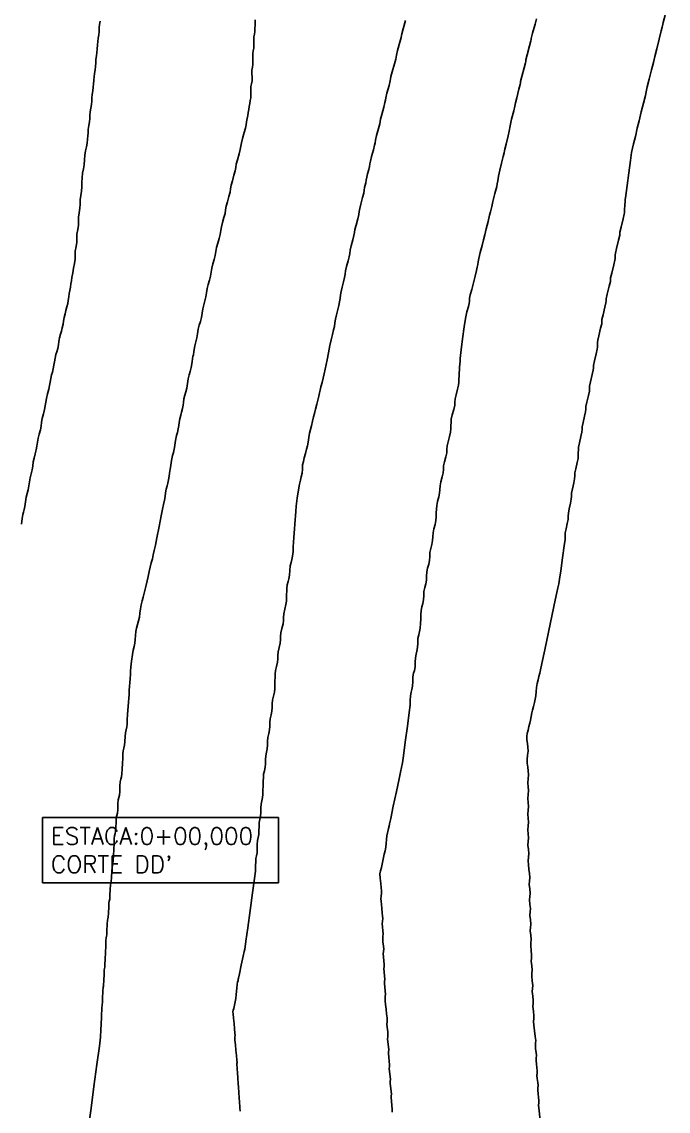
# Model space of a CAD drawing. Header units: millimetres. Extents: x 340454 to 342791, y 6993867 to 6995092.
# Drawn here: x 340855.56 to 340884.13, y 6994562.27 to 6994610.44 of the extents above; entities that cross this region are included whole.
import ezdxf

# ---------------------------------------------------------------- set-up
doc = ezdxf.new("R2010")
doc.units = ezdxf.units.MM
doc.header["$LTSCALE"] = 10
for name, color, linetype in [('_1 TXT_Elementos', 2, 'Continuous'), ('T-HM-CURVA_INTERMEDIARIA', 45, 'Continuous'), ('T-HM-CURVA_MESTRA', 20, 'Continuous'), ('URB-Calçadas', 2, 'Continuous'), ('URB-Quadras', 3, 'Continuous')]:
    doc.layers.add(name, color=color, linetype=linetype)
doc.styles.add('Padrao', font='romans.shx', dxfattribs={"height": 1.5})

msp = doc.modelspace()

# ---------------------------------------------------------------- linework, layer by layer
at = {"layer": 'T-HM-CURVA_INTERMEDIARIA', "color": 45, "linetype": 'Continuous', "lineweight": -3, "flags": 128}
for points, elevation in [([(340859.017, 6994610.469), (340858.996, 6994610.325), (340858.984, 6994610.182), (340858.974, 6994610.011), (340858.962, 6994609.864), (340858.939, 6994609.716), (340858.917, 6994609.568), (340858.905, 6994609.417), (340858.894, 6994609.237), (340858.881, 6994609.082), (340858.858, 6994608.93), (340858.835, 6994608.778), (340858.823, 6994608.632), (340858.813, 6994608.466), (340858.8, 6994608.316), (340858.776, 6994608.16), (340858.753, 6994608.004), (340858.741, 6994607.859), (340858.731, 6994607.7), (340858.718, 6994607.55), (340858.694, 6994607.39), (340858.669, 6994607.23), (340858.657, 6994607.085), (340858.648, 6994606.933), (340858.635, 6994606.783), (340858.61, 6994606.619), (340858.584, 6994606.455), (340858.572, 6994606.31), (340858.563, 6994606.164), (340858.551, 6994606.016), (340858.525, 6994605.848), (340858.498, 6994605.68), (340858.486, 6994605.536), (340858.478, 6994605.396), (340858.465, 6994605.249), (340858.441, 6994605.076), (340858.411, 6994604.905), (340858.377, 6994604.728), (340858.347, 6994604.544), (340858.331, 6994604.334), (340858.314, 6994604.12), (340858.281, 6994603.936), (340858.248, 6994603.752), (340858.227, 6994603.546), (340858.215, 6994603.336), (340858.212, 6994603.14), (340858.203, 6994602.947), (340858.168, 6994602.757), (340858.135, 6994602.57), (340858.133, 6994602.382), (340858.13, 6994602.195), (340858.094, 6994601.999), (340858.06, 6994601.809), (340858.062, 6994601.629), (340858.063, 6994601.449), (340858.027, 6994601.25), (340857.991, 6994601.054), (340857.993, 6994600.879), (340857.996, 6994600.703), (340857.961, 6994600.504), (340857.923, 6994600.302), (340857.918, 6994600.124), (340857.914, 6994599.945), (340857.885, 6994599.751), (340857.845, 6994599.541), (340857.811, 6994599.337), (340857.775, 6994599.129), (340857.75, 6994598.98), (340857.729, 6994598.859), (340857.703, 6994598.707), (340857.677, 6994598.554), (340857.656, 6994598.43), (340857.63, 6994598.274), (340857.605, 6994598.117), (340857.586, 6994597.99), (340857.554, 6994597.831), (340857.511, 6994597.669), (340857.469, 6994597.533), (340857.425, 6994597.367), (340857.396, 6994597.206), (340857.379, 6994597.076), (340857.349, 6994596.914), (340857.307, 6994596.754), (340857.267, 6994596.627), (340857.225, 6994596.465), (340857.194, 6994596.299), (340857.177, 6994596.164), (340857.147, 6994596.002), (340857.107, 6994595.846), (340857.068, 6994595.724), (340857.028, 6994595.568), (340856.998, 6994595.401), (340856.978, 6994595.258), (340856.949, 6994595.095), (340856.91, 6994594.944), (340856.873, 6994594.826), (340856.834, 6994594.675), (340856.804, 6994594.507), (340856.784, 6994594.356), (340856.755, 6994594.192), (340856.7, 6994593.99), (340856.645, 6994593.787), (340856.615, 6994593.618), (340856.593, 6994593.46), (340856.564, 6994593.294), (340856.511, 6994593.099), (340856.458, 6994592.904), (340856.429, 6994592.733), (340856.406, 6994592.567), (340856.377, 6994592.401), (340856.327, 6994592.213), (340856.276, 6994592.025), (340856.246, 6994591.853), (340856.223, 6994591.68), (340856.194, 6994591.512), (340856.145, 6994591.331), (340856.097, 6994591.15), (340856.067, 6994590.977), (340856.042, 6994590.797), (340856.014, 6994590.628), (340855.967, 6994590.454), (340855.921, 6994590.28), (340855.891, 6994590.106), (340855.866, 6994589.918), (340855.837, 6994589.748), (340855.793, 6994589.581), (340855.748, 6994589.414), (340855.716, 6994589.222), (340855.686, 6994589.011), (340855.664, 6994588.873), (340855.635, 6994588.762), (340855.606, 6994588.651), (340855.578, 6994588.481), (340855.541, 6994588.234)], 722), ([(340871.926, 6994562.223), (340871.932, 6994562.296), (340871.937, 6994562.37), (340871.923, 6994562.504), (340871.897, 6994562.73), (340871.883, 6994562.867), (340871.889, 6994562.943), (340871.895, 6994563.02), (340871.881, 6994563.154), (340871.856, 6994563.377), (340871.842, 6994563.513), (340871.848, 6994563.593), (340871.854, 6994563.672), (340871.841, 6994563.806), (340871.816, 6994564.026), (340871.803, 6994564.162), (340871.809, 6994564.245), (340871.816, 6994564.328), (340871.803, 6994564.461), (340871.778, 6994564.677), (340871.765, 6994564.813), (340871.772, 6994564.899), (340871.779, 6994564.985), (340871.766, 6994565.118), (340871.742, 6994565.331), (340871.729, 6994565.466), (340871.737, 6994565.556), (340871.744, 6994565.646), (340871.732, 6994565.778), (340871.708, 6994565.988), (340871.696, 6994566.123), (340871.704, 6994566.216), (340871.711, 6994566.309), (340871.704, 6994566.406), (340871.685, 6994566.577), (340871.664, 6994566.781), (340871.643, 6994566.982), (340871.625, 6994567.149), (340871.617, 6994567.247), (340871.626, 6994567.345), (340871.634, 6994567.443), (340871.622, 6994567.573), (340871.6, 6994567.771), (340871.588, 6994567.904), (340871.597, 6994568.005), (340871.606, 6994568.107), (340871.595, 6994568.236), (340871.573, 6994568.431), (340871.562, 6994568.563), (340871.571, 6994568.668), (340871.58, 6994568.773), (340871.569, 6994568.903), (340871.548, 6994569.093), (340871.537, 6994569.226), (340871.547, 6994569.334), (340871.556, 6994569.442), (340871.545, 6994569.571), (340871.525, 6994569.758), (340871.514, 6994569.89), (340871.524, 6994570.002), (340871.534, 6994570.114), (340871.524, 6994570.243), (340871.504, 6994570.426), (340871.493, 6994570.558), (340871.504, 6994570.673), (340871.515, 6994570.789), (340871.509, 6994570.892), (340871.493, 6994571.045), (340871.475, 6994571.228), (340871.456, 6994571.408), (340871.441, 6994571.555), (340871.435, 6994571.661), (340871.45, 6994571.785), (340871.466, 6994571.908), (340871.46, 6994572.015), (340871.445, 6994572.161), (340871.427, 6994572.337), (340871.399, 6994572.576), (340871.389, 6994572.759), (340871.414, 6994572.902), (340871.452, 6994573.045), (340871.484, 6994573.189), (340871.516, 6994573.338), (340871.549, 6994573.486), (340871.583, 6994573.639), (340871.619, 6994573.79), (340871.651, 6994573.947), (340871.667, 6994574.105), (340871.68, 6994574.286), (340871.697, 6994574.45), (340871.736, 6994574.642), (340871.768, 6994574.77), (340871.791, 6994574.872), (340871.813, 6994574.974), (340871.865, 6994575.217), (340871.98, 6994575.755), (340872.117, 6994576.4), (340872.238, 6994576.967), (340872.302, 6994577.268), (340872.345, 6994577.467), (340872.384, 6994577.667), (340872.429, 6994577.983), (340872.513, 6994578.589), (340872.608, 6994579.292), (340872.688, 6994579.901), (340872.727, 6994580.22), (340872.732, 6994580.431), (340872.742, 6994580.641), (340872.771, 6994580.793), (340872.804, 6994580.916), (340872.832, 6994581.065), (340872.84, 6994581.271), (340872.848, 6994581.478), (340872.878, 6994581.632), (340872.913, 6994581.763), (340872.942, 6994581.916), (340872.95, 6994582.118), (340872.959, 6994582.32), (340872.989, 6994582.478), (340873.026, 6994582.617), (340873.056, 6994582.772), (340873.065, 6994582.97), (340873.073, 6994583.168), (340873.105, 6994583.329), (340873.144, 6994583.476), (340873.175, 6994583.634), (340873.19, 6994583.829), (340873.193, 6994584.023), (340873.196, 6994584.214), (340873.21, 6994584.403), (340873.243, 6994584.565), (340873.284, 6994584.723), (340873.317, 6994584.883), (340873.326, 6994585.069), (340873.335, 6994585.255), (340873.368, 6994585.42), (340873.412, 6994585.586), (340873.446, 6994585.749), (340873.455, 6994585.931), (340873.464, 6994586.113), (340873.499, 6994586.281), (340873.545, 6994586.455), (340873.58, 6994586.621), (340873.589, 6994586.798), (340873.598, 6994586.976), (340873.634, 6994587.147), (340873.682, 6994587.33), (340873.718, 6994587.499), (340873.727, 6994587.672), (340873.737, 6994587.846), (340873.774, 6994588.02), (340873.825, 6994588.212), (340873.862, 6994588.383), (340873.876, 6994588.553), (340873.881, 6994588.722), (340873.885, 6994588.888), (340873.899, 6994589.053), (340873.938, 6994589.23), (340873.991, 6994589.432), (340874.029, 6994589.604), (340874.039, 6994589.765), (340874.048, 6994589.927), (340874.088, 6994590.105), (340874.144, 6994590.318), (340874.183, 6994590.492), (340874.193, 6994590.649), (340874.202, 6994590.806), (340874.243, 6994590.987), (340874.302, 6994591.211), (340874.343, 6994591.387), (340874.352, 6994591.539), (340874.362, 6994591.692), (340874.404, 6994591.875), (340874.466, 6994592.11), (340874.507, 6994592.288), (340874.52, 6994592.437), (340874.526, 6994592.584), (340874.532, 6994592.729), (340874.545, 6994592.874), (340874.588, 6994593.058), (340874.653, 6994593.303), (340874.696, 6994593.483), (340874.706, 6994593.623), (340874.715, 6994593.763), (340874.756, 6994593.947), (340874.819, 6994594.197), (340874.859, 6994594.375), (340874.872, 6994594.512), (340874.878, 6994594.647), (340874.888, 6994594.781), (340874.897, 6994594.913), (340874.906, 6994595.045), (340874.915, 6994595.174), (340874.924, 6994595.303), (340874.932, 6994595.429), (340874.94, 6994595.554), (340874.949, 6994595.68), (340874.98, 6994595.931), (340875.044, 6994596.424), (340875.116, 6994596.957), (340875.174, 6994597.328), (340875.238, 6994597.615), (340875.301, 6994597.852), (340875.336, 6994597.989), (340875.345, 6994598.106), (340875.353, 6994598.222), (340875.385, 6994598.363), (340875.447, 6994598.606), (340875.521, 6994598.899), (340875.595, 6994599.197), (340875.658, 6994599.449), (340875.693, 6994599.597), (340875.711, 6994599.715), (340875.728, 6994599.833), (340875.763, 6994599.981), (340875.828, 6994600.238), (340875.906, 6994600.547), (340875.97, 6994600.806), (340876.023, 6994601.018), (340876.089, 6994601.283), (340876.17, 6994601.608), (340876.239, 6994601.885), (340876.278, 6994602.043), (340876.305, 6994602.161), (340876.332, 6994602.279), (340876.386, 6994602.499), (340876.472, 6994602.841), (340876.525, 6994603.055), (340876.551, 6994603.165), (340876.576, 6994603.276), (340876.599, 6994603.403), (340876.638, 6994603.617), (340876.691, 6994603.875), (340876.766, 6994604.183), (340876.845, 6994604.487), (340876.885, 6994604.645), (340876.898, 6994604.731), (340876.91, 6994604.816), (340876.964, 6994605.03), (340877.057, 6994605.393), (340877.11, 6994605.603), (340877.122, 6994605.683), (340877.133, 6994605.763), (340877.144, 6994605.841), (340877.156, 6994605.919), (340877.21, 6994606.133), (340877.306, 6994606.502), (340877.36, 6994606.714), (340877.37, 6994606.786), (340877.381, 6994606.858), (340877.437, 6994607.076), (340877.535, 6994607.455), (340877.59, 6994607.67), (340877.6, 6994607.736), (340877.61, 6994607.803), (340877.667, 6994608.024), (340877.768, 6994608.412), (340877.825, 6994608.631), (340877.834, 6994608.691), (340877.843, 6994608.752), (340877.901, 6994608.976), (340878.005, 6994609.375), (340878.063, 6994609.596), (340878.071, 6994609.651), (340878.08, 6994609.706), (340878.139, 6994609.934), (340878.247, 6994610.342), (340878.305, 6994610.567)], 719), ([(340878.473, 6994561.865), (340878.43, 6994562.281), (340878.407, 6994562.534), (340878.414, 6994562.64), (340878.421, 6994562.746), (340878.407, 6994562.873), (340878.382, 6994563.058), (340878.368, 6994563.187), (340878.375, 6994563.297), (340878.382, 6994563.406), (340878.368, 6994563.533), (340878.344, 6994563.714), (340878.33, 6994563.843), (340878.338, 6994563.956), (340878.345, 6994564.069), (340878.332, 6994564.195), (340878.308, 6994564.372), (340878.294, 6994564.501), (340878.302, 6994564.618), (340878.31, 6994564.734), (340878.297, 6994564.86), (340878.274, 6994565.033), (340878.261, 6994565.162), (340878.269, 6994565.282), (340878.277, 6994565.402), (340878.26, 6994565.573), (340878.229, 6994565.826), (340878.197, 6994566.073), (340878.181, 6994566.243), (340878.19, 6994566.367), (340878.199, 6994566.492), (340878.175, 6994566.697), (340878.152, 6994566.905), (340878.161, 6994567.033), (340878.171, 6994567.161), (340878.148, 6994567.363), (340878.125, 6994567.569), (340878.135, 6994567.7), (340878.145, 6994567.832), (340878.122, 6994568.032), (340878.1, 6994568.236), (340878.11, 6994568.371), (340878.12, 6994568.506), (340878.099, 6994568.704), (340878.077, 6994568.906), (340878.087, 6994569.044), (340878.098, 6994569.182), (340878.077, 6994569.378), (340878.056, 6994569.578), (340878.067, 6994569.72), (340878.078, 6994569.862), (340878.057, 6994570.055), (340878.037, 6994570.252), (340878.048, 6994570.398), (340878.06, 6994570.544), (340878.04, 6994570.735), (340878.019, 6994570.93), (340878.032, 6994571.079), (340878.044, 6994571.228), (340878.024, 6994571.417), (340878.004, 6994571.61), (340878.017, 6994571.763), (340878.03, 6994571.915), (340878.01, 6994572.102), (340877.991, 6994572.292), (340878.004, 6994572.449), (340878.017, 6994572.605), (340878.005, 6994572.78), (340877.98, 6994572.978), (340877.956, 6994573.17), (340877.943, 6994573.344), (340877.957, 6994573.505), (340877.971, 6994573.666), (340877.953, 6994573.844), (340877.935, 6994574.028), (340877.95, 6994574.192), (340877.964, 6994574.356), (340877.947, 6994574.533), (340877.929, 6994574.714), (340877.944, 6994574.882), (340877.959, 6994575.05), (340877.942, 6994575.225), (340877.925, 6994575.402), (340877.941, 6994575.574), (340877.956, 6994575.746), (340877.94, 6994575.919), (340877.923, 6994576.094), (340877.939, 6994576.27), (340877.956, 6994576.445), (340877.939, 6994576.616), (340877.924, 6994576.788), (340877.941, 6994576.968), (340877.958, 6994577.147), (340877.948, 6994577.317), (340877.927, 6994577.485), (340877.906, 6994577.652), (340877.896, 6994577.818), (340877.92, 6994578.009), (340877.944, 6994578.196), (340877.934, 6994578.362), (340877.914, 6994578.524), (340877.891, 6994578.686), (340877.885, 6994578.847), (340877.904, 6994578.978), (340877.938, 6994579.112), (340877.98, 6994579.277), (340878.014, 6994579.433), (340878.042, 6994579.559), (340878.077, 6994579.718), (340878.112, 6994579.878), (340878.141, 6994580.008), (340878.177, 6994580.171), (340878.218, 6994580.345), (340878.251, 6994580.487), (340878.28, 6994580.636), (340878.297, 6994580.824), (340878.314, 6994581.011), (340878.347, 6994581.18), (340878.386, 6994581.346), (340878.42, 6994581.488), (340878.454, 6994581.64), (340878.487, 6994581.791), (340878.546, 6994582.069), (340878.675, 6994582.673), (340878.84, 6994583.447), (340879.007, 6994584.231), (340879.143, 6994584.87), (340879.214, 6994585.206), (340879.26, 6994585.418), (340879.297, 6994585.587), (340879.336, 6994585.8), (340879.391, 6994586.17), (340879.467, 6994586.735), (340879.538, 6994587.271), (340879.572, 6994587.555), (340879.576, 6994587.7), (340879.583, 6994587.844), (340879.619, 6994588.024), (340879.674, 6994588.264), (340879.709, 6994588.44), (340879.715, 6994588.58), (340879.72, 6994588.72), (340879.757, 6994588.903), (340879.815, 6994589.153), (340879.851, 6994589.332), (340879.857, 6994589.468), (340879.862, 6994589.603), (340879.9, 6994589.789), (340879.96, 6994590.049), (340879.998, 6994590.23), (340880.004, 6994590.361), (340880.009, 6994590.492), (340880.049, 6994590.68), (340880.111, 6994590.951), (340880.15, 6994591.134), (340880.158, 6994591.262), (340880.161, 6994591.387), (340880.164, 6994591.511), (340880.172, 6994591.635), (340880.213, 6994591.824), (340880.279, 6994592.104), (340880.318, 6994592.289), (340880.324, 6994592.408), (340880.33, 6994592.527), (340880.371, 6994592.719), (340880.44, 6994593.009), (340880.481, 6994593.197), (340880.486, 6994593.311), (340880.492, 6994593.426), (340880.535, 6994593.62), (340880.606, 6994593.921), (340880.648, 6994594.111), (340880.654, 6994594.221), (340880.659, 6994594.331), (340880.703, 6994594.528), (340880.777, 6994594.839), (340880.821, 6994595.032), (340880.827, 6994595.137), (340880.832, 6994595.242), (340880.877, 6994595.443), (340880.954, 6994595.764), (340880.999, 6994595.96), (340881.006, 6994596.061), (340881.01, 6994596.16), (340881.014, 6994596.259), (340881.021, 6994596.356), (340881.068, 6994596.558), (340881.148, 6994596.887), (340881.194, 6994597.085), (340881.199, 6994597.178), (340881.205, 6994597.271), (340881.252, 6994597.476), (340881.335, 6994597.816), (340881.383, 6994598.017), (340881.388, 6994598.105), (340881.393, 6994598.193), (340881.443, 6994598.401), (340881.529, 6994598.751), (340881.577, 6994598.956), (340881.583, 6994599.039), (340881.588, 6994599.122), (340881.638, 6994599.333), (340881.728, 6994599.693), (340881.778, 6994599.901), (340881.784, 6994599.98), (340881.788, 6994600.057), (340881.792, 6994600.133), (340881.798, 6994600.21), (340881.85, 6994600.422), (340881.942, 6994600.79), (340881.994, 6994600.999), (340881.998, 6994601.07), (340882.003, 6994601.142), (340882.053, 6994601.354), (340882.141, 6994601.723), (340882.19, 6994601.933), (340882.195, 6994601.999), (340882.199, 6994602.065), (340882.204, 6994602.13), (340882.208, 6994602.194), (340882.212, 6994602.258), (340882.217, 6994602.321), (340882.221, 6994602.384), (340882.225, 6994602.446), (340882.229, 6994602.507), (340882.234, 6994602.567), (340882.257, 6994602.757), (340882.314, 6994603.205), (340882.388, 6994603.767), (340882.462, 6994604.301), (340882.519, 6994604.661), (340882.604, 6994605.044), (340882.687, 6994605.362), (340882.725, 6994605.502), (340882.732, 6994605.596), (340882.767, 6994605.739), (340882.847, 6994606.064), (340882.944, 6994606.453), (340883.042, 6994606.849), (340883.126, 6994607.188), (340883.163, 6994607.337), (340883.174, 6994607.418), (340883.211, 6994607.566), (340883.297, 6994607.909), (340883.399, 6994608.318), (340883.48, 6994608.645), (340883.546, 6994608.912), (340883.63, 6994609.247), (340883.737, 6994609.678), (340883.829, 6994610.047), (340883.868, 6994610.205), (340883.88, 6994610.256), (340883.918, 6994610.407), (340884, 6994610.736)], 718)]:
    msp.add_lwpolyline(points, dxfattribs=dict(at, elevation=elevation))
at = {"layer": 'URB-Calçadas', "lineweight": 0}
for points in [[(340921.742, 6994700.481, 0.094654), (340991.015, 6994625.824, -0.393922), (340992.278, 6994619.122), (340962.536, 6994572.131, -0.431332), (340955.397, 6994570.742, -0.094281), (340868.599, 6994661.986, -0.395176), (340869.824, 6994668.711), (340914.527, 6994701.845, -0.437425)], [(340947.007, 6994560.764, -0.090606), (340859.912, 6994651.512, 0.43018), (340849.186, 6994653.399), (340808.98, 6994623.567, 0.451105), (340807.636, 6994613.645, 0.090816), (340911.779, 6994506.658, 0.478228), (340922.171, 6994508.353), (340948.954, 6994550.671, 0.396473)]]:
    msp.add_lwpolyline(points, format="xyb", close=True, dxfattribs=at)
msp.add_lwpolyline([(340906.482, 6994496.93, -0.090947), (340799.111, 6994606.609, 0.475649), (340788.845, 6994608.722), (340739.93, 6994572.502, 0.267986), (340737.938, 6994567.915, -0.173456), (340714.47, 6994467.492, 0.151029)], format="xyb", dxfattribs=at)
at = {"layer": 'URB-Quadras', "color": 252, "lineweight": 0}
for points in [[(340916.015, 6994699.837, -0.34802), (340919.199, 6994698.89, 0.094654), (340989.238, 6994623.407, -0.296347), (340990.165, 6994620.459), (340960.424, 6994573.468, -0.431332), (340956.854, 6994572.773, -0.094281), (340870.7, 6994663.34, -0.395176), (340871.313, 6994666.703)], [(340912.937, 6994508.288, -0.090816), (340809.297, 6994614.759, -0.400356), (340810.47, 6994621.559), (340850.676, 6994651.391, -0.43018), (340857.826, 6994650.133, 0.090606), (340945.543, 6994558.736, -0.396473), (340946.842, 6994552.008), (340920.058, 6994509.69, -0.42996)]]:
    msp.add_lwpolyline(points, format="xyb", close=True, dxfattribs=at)
msp.add_lwpolyline([(340815.241, 6994491.926, 0.038213), (340872.813, 6994444.815, 0.427498), (340879.9, 6994446.24), (340906.67, 6994488.537, 0.399537), (340905.329, 6994495.296, -0.090947), (340797.453, 6994605.491, 0.427165), (340790.332, 6994606.713), (340742.106, 6994571.002, 0.26508), (340740.108, 6994566.469, -0.172307), (340715.611, 6994465.576, -0.089172), (340715.611, 6994465.576, -2.016247), (340701.917, 6994473.704, 0.157194), (340704.27, 6994475.674, 0.197995), (340722.466, 6994581.029, 0.104869), (340721.604, 6994582.915), (340685.606, 6994631.482, 0.2535), (340684.742, 6994631.884, -0.18056), (340678.012, 6994633.945)], format="xyb", dxfattribs=at)

# ---------------------------------------------------------------- next in the draw order: texts
at = {"layer": '_1 TXT_Elementos', "color": 1, "linetype": 'Continuous', "lineweight": -3, "insert": (340856.846, 6994573.811), "char_height": 0.75, "width": 9.77536, "attachment_point": 4, "style": 'Padrao', "bg_fill": 3, "box_fill_scale": 1.5, "bg_fill_color": 256, "bg_fill_true_color": 13158600, "bg_fill_transparency": 0}
msp.add_mtext("{\\C1;ESTACA:0+00,000\\PCORTE DD'}", dxfattribs=at)

# ---------------------------------------------------------------- next in the draw order: linework, layer by layer
at = {"layer": '_1 TXT_Elementos', "color": 1, "linetype": 'Continuous', "lineweight": -3}
for p, q in [((340856.471, 6994575.258), (340856.471, 6994572.365)), ((340866.9, 6994575.258), (340856.471, 6994575.258)), ((340866.9, 6994572.365), (340866.9, 6994575.258)), ((340856.471, 6994572.365), (340866.9, 6994572.365))]:
    msp.add_line(p, q, dxfattribs=at)
at = {"layer": 'T-HM-CURVA_INTERMEDIARIA', "color": 45, "linetype": 'Continuous', "lineweight": -3, "elevation": 721, "flags": 128}
msp.add_lwpolyline([(340858.517, 6994561.68), (340858.617, 6994562.405), (340858.748, 6994563.36), (340858.881, 6994564.34), (340858.987, 6994565.139), (340859.037, 6994565.551), (340859.055, 6994565.861), (340859.061, 6994566.121), (340859.062, 6994566.235), (340859.079, 6994566.315), (340859.086, 6994566.492), (340859.098, 6994566.813), (340859.105, 6994566.992), (340859.124, 6994567.083), (340859.131, 6994567.259), (340859.144, 6994567.576), (340859.151, 6994567.754), (340859.162, 6994567.805), (340859.173, 6994567.855), (340859.181, 6994568.031), (340859.194, 6994568.344), (340859.202, 6994568.521), (340859.214, 6994568.577), (340859.226, 6994568.633), (340859.232, 6994568.748), (340859.243, 6994568.998), (340859.256, 6994569.293), (340859.269, 6994569.583), (340859.279, 6994569.825), (340859.285, 6994569.94), (340859.3, 6994570.005), (340859.314, 6994570.07), (340859.323, 6994570.241), (340859.336, 6994570.537), (340859.344, 6994570.711), (340859.36, 6994570.781), (340859.376, 6994570.852), (340859.385, 6994571.022), (340859.398, 6994571.314), (340859.407, 6994571.486), (340859.425, 6994571.563), (340859.442, 6994571.639), (340859.452, 6994571.808), (340859.465, 6994572.095), (340859.475, 6994572.267), (340859.494, 6994572.349), (340859.512, 6994572.432), (340859.522, 6994572.6), (340859.536, 6994572.881), (340859.546, 6994573.053), (340859.566, 6994573.141), (340859.587, 6994573.229), (340859.595, 6994573.348), (340859.607, 6994573.575), (340859.621, 6994573.844), (340859.635, 6994574.108), (340859.646, 6994574.327), (340859.655, 6994574.447), (340859.678, 6994574.544), (340859.701, 6994574.641), (340859.711, 6994574.805), (340859.724, 6994575.068), (340859.736, 6994575.237), (340859.76, 6994575.34), (340859.785, 6994575.442), (340859.796, 6994575.607), (340859.809, 6994575.863), (340859.82, 6994576.032), (340859.847, 6994576.141), (340859.873, 6994576.249), (340859.884, 6994576.413), (340859.897, 6994576.663), (340859.91, 6994576.832), (340859.937, 6994576.947), (340859.965, 6994577.062), (340859.977, 6994577.188), (340859.989, 6994577.394), (340860.003, 6994577.638), (340860.017, 6994577.877), (340860.028, 6994578.074), (340860.04, 6994578.202), (340860.07, 6994578.326), (340860.101, 6994578.449), (340860.114, 6994578.611), (340860.126, 6994578.841), (340860.138, 6994579.006), (340860.168, 6994579.134), (340860.198, 6994579.261), (340860.211, 6994579.39), (340860.222, 6994579.582), (340860.237, 6994579.811), (340860.25, 6994580.005), (340860.261, 6994580.159), (340860.274, 6994580.35), (340860.287, 6994580.54), (340860.297, 6994580.691), (340860.31, 6994580.878), (340860.323, 6994581.065), (340860.333, 6994581.213), (340860.346, 6994581.396), (340860.357, 6994581.578), (340860.365, 6994581.722), (340860.381, 6994581.904), (340860.412, 6994582.171), (340860.451, 6994582.457), (340860.484, 6994582.661), (340860.523, 6994582.812), (340860.558, 6994582.964), (340860.572, 6994583.123), (340860.581, 6994583.309), (340860.596, 6994583.475), (340860.63, 6994583.633), (340860.674, 6994583.791), (340860.716, 6994583.95), (340860.755, 6994584.117), (340860.781, 6994584.29), (340860.807, 6994584.488), (340860.835, 6994584.665), (340860.874, 6994584.836), (340860.919, 6994585.005), (340860.963, 6994585.179), (340861.007, 6994585.356), (340861.052, 6994585.534), (340861.097, 6994585.717), (340861.141, 6994585.908), (340861.189, 6994586.127), (340861.234, 6994586.323), (340861.282, 6994586.512), (340861.329, 6994586.701), (340861.369, 6994586.871), (340861.413, 6994587.06), (340861.463, 6994587.293), (340861.529, 6994587.629), (340861.623, 6994588.124), (340861.715, 6994588.603), (340861.772, 6994588.892), (340861.824, 6994589.093), (340861.873, 6994589.295), (340861.899, 6994589.457), (340861.916, 6994589.606), (340861.943, 6994589.773), (340861.978, 6994589.922), (340862.013, 6994590.04), (340862.048, 6994590.189), (340862.076, 6994590.349), (340862.094, 6994590.487), (340862.117, 6994590.657), (340862.139, 6994590.823), (340862.156, 6994590.955), (340862.184, 6994591.114), (340862.221, 6994591.27), (340862.257, 6994591.391), (340862.294, 6994591.547), (340862.32, 6994591.705), (340862.334, 6994591.834), (340862.36, 6994591.994), (340862.399, 6994592.154), (340862.437, 6994592.283), (340862.476, 6994592.44), (340862.501, 6994592.597), (340862.515, 6994592.722), (340862.541, 6994592.878), (340862.581, 6994593.041), (340862.621, 6994593.178), (340862.66, 6994593.339), (340862.686, 6994593.491), (340862.7, 6994593.614), (340862.725, 6994593.766), (340862.766, 6994593.932), (340862.808, 6994594.078), (340862.849, 6994594.241), (340862.88, 6994594.45), (340862.912, 6994594.659), (340862.954, 6994594.828), (340862.999, 6994594.983), (340863.041, 6994595.149), (340863.083, 6994595.407), (340863.103, 6994595.557), (340863.124, 6994595.634), (340863.144, 6994595.712), (340863.165, 6994595.865), (340863.206, 6994596.11), (340863.252, 6994596.285), (340863.298, 6994596.459), (340863.327, 6994596.648), (340863.358, 6994596.847), (340863.402, 6994597.02), (340863.453, 6994597.195), (340863.496, 6994597.365), (340863.526, 6994597.554), (340863.556, 6994597.743), (340863.6, 6994597.92), (340863.654, 6994598.103), (340863.698, 6994598.276), (340863.727, 6994598.46), (340863.756, 6994598.644), (340863.802, 6994598.823), (340863.858, 6994599.016), (340863.904, 6994599.192), (340863.932, 6994599.371), (340863.961, 6994599.55), (340864.008, 6994599.732), (340864.066, 6994599.934), (340864.113, 6994600.113), (340864.141, 6994600.286), (340864.169, 6994600.46), (340864.217, 6994600.645), (340864.278, 6994600.857), (340864.326, 6994601.038), (340864.353, 6994601.207), (340864.38, 6994601.375), (340864.43, 6994601.563), (340864.494, 6994601.784), (340864.542, 6994601.969), (340864.569, 6994602.132), (340864.596, 6994602.295), (340864.647, 6994602.486), (340864.714, 6994602.718), (340864.763, 6994602.904), (340864.789, 6994603.061), (340864.815, 6994603.219), (340864.867, 6994603.413), (340864.937, 6994603.657), (340864.987, 6994603.844), (340865.013, 6994603.996), (340865.038, 6994604.148), (340865.091, 6994604.344), (340865.164, 6994604.6), (340865.215, 6994604.79), (340865.24, 6994604.936), (340865.265, 6994605.083), (340865.318, 6994605.281), (340865.395, 6994605.548), (340865.448, 6994605.74), (340865.474, 6994605.883), (340865.496, 6994606.022), (340865.519, 6994606.161), (340865.543, 6994606.297), (340865.566, 6994606.433), (340865.588, 6994606.566), (340865.611, 6994606.699), (340865.633, 6994606.828), (340865.657, 6994606.957), (340865.677, 6994607.085), (340865.682, 6994607.232), (340865.684, 6994607.429), (340865.689, 6994607.575), (340865.713, 6994607.701), (340865.735, 6994607.827), (340865.735, 6994607.972), (340865.728, 6994608.164), (340865.728, 6994608.306), (340865.751, 6994608.429), (340865.774, 6994608.552), (340865.774, 6994608.698), (340865.769, 6994608.896), (340865.769, 6994609.039), (340865.79, 6994609.158), (340865.812, 6994609.278), (340865.816, 6994609.427), (340865.816, 6994609.636), (340865.819, 6994609.782), (340865.839, 6994609.897), (340865.86, 6994610.013), (340865.865, 6994610.128), (340865.868, 6994610.311), (340865.876, 6994610.532)], dxfattribs=at)
at = {"layer": 'T-HM-CURVA_MESTRA', "color": 20, "linetype": 'Continuous', "lineweight": -3, "elevation": 720, "flags": 128}
msp.add_lwpolyline([(340865.208, 6994562.267), (340865.194, 6994562.413), (340865.201, 6994562.496), (340865.188, 6994562.641), (340865.162, 6994562.903), (340865.148, 6994563.049), (340865.156, 6994563.138), (340865.143, 6994563.283), (340865.118, 6994563.542), (340865.104, 6994563.687), (340865.113, 6994563.783), (340865.1, 6994563.926), (340865.075, 6994564.183), (340865.062, 6994564.328), (340865.067, 6994564.379), (340865.072, 6994564.43), (340865.064, 6994564.524), (340865.045, 6994564.729), (340865.022, 6994564.971), (340865, 6994565.211), (340864.981, 6994565.41), (340864.973, 6994565.504), (340864.98, 6994565.562), (340864.988, 6994565.62), (340864.98, 6994565.714), (340864.962, 6994565.914), (340864.94, 6994566.15), (340864.918, 6994566.381), (340864.899, 6994566.575), (340864.892, 6994566.671), (340864.906, 6994566.742), (340864.924, 6994566.812), (340864.94, 6994566.884), (340864.956, 6994566.957), (340864.972, 6994567.031), (340864.989, 6994567.106), (340865.006, 6994567.182), (340865.022, 6994567.259), (340865.038, 6994567.428), (340865.064, 6994567.716), (340865.08, 6994567.888), (340865.099, 6994567.979), (340865.117, 6994568.052), (340865.128, 6994568.104), (340865.14, 6994568.156), (340865.178, 6994568.338), (340865.261, 6994568.727), (340865.346, 6994569.124), (340865.389, 6994569.33), (340865.411, 6994569.431), (340865.431, 6994569.533), (340865.467, 6994569.785), (340865.548, 6994570.374), (340865.653, 6994571.14), (340865.758, 6994571.921), (340865.842, 6994572.557), (340865.882, 6994572.886), (340865.894, 6994573.118), (340865.897, 6994573.31), (340865.902, 6994573.438), (340865.929, 6994573.564), (340865.956, 6994573.69), (340865.963, 6994573.849), (340865.968, 6994574.07), (340865.976, 6994574.235), (340866.005, 6994574.367), (340866.033, 6994574.499), (340866.041, 6994574.658), (340866.046, 6994574.872), (340866.055, 6994575.037), (340866.085, 6994575.175), (340866.115, 6994575.314), (340866.123, 6994575.473), (340866.128, 6994575.679), (340866.138, 6994575.845), (340866.169, 6994575.989), (340866.201, 6994576.134), (340866.211, 6994576.27), (340866.217, 6994576.446), (340866.224, 6994576.658), (340866.231, 6994576.864), (340866.236, 6994577.032), (340866.247, 6994577.171), (340866.281, 6994577.324), (340866.316, 6994577.476), (340866.325, 6994577.634), (340866.329, 6994577.818), (340866.339, 6994577.983), (340866.375, 6994578.142), (340866.411, 6994578.3), (340866.421, 6994578.459), (340866.424, 6994578.635), (340866.436, 6994578.8), (340866.473, 6994578.965), (340866.511, 6994579.13), (340866.522, 6994579.289), (340866.525, 6994579.459), (340866.536, 6994579.622), (340866.576, 6994579.793), (340866.615, 6994579.965), (340866.627, 6994580.124), (340866.629, 6994580.287), (340866.641, 6994580.45), (340866.683, 6994580.628), (340866.724, 6994580.806), (340866.739, 6994580.955), (340866.744, 6994581.103), (340866.751, 6994581.283), (340866.758, 6994581.459), (340866.762, 6994581.601), (340866.777, 6994581.75), (340866.821, 6994581.936), (340866.865, 6994582.122), (340866.877, 6994582.277), (340866.879, 6994582.423), (340866.892, 6994582.582), (340866.938, 6994582.774), (340866.984, 6994582.967), (340866.997, 6994583.122), (340866.998, 6994583.261), (340867.011, 6994583.419), (340867.06, 6994583.619), (340867.108, 6994583.818), (340867.121, 6994583.972), (340867.122, 6994584.104), (340867.136, 6994584.262), (340867.186, 6994584.469), (340867.236, 6994584.675), (340867.254, 6994584.829), (340867.258, 6994584.955), (340867.265, 6994585.111), (340867.271, 6994585.264), (340867.275, 6994585.386), (340867.292, 6994585.538), (340867.326, 6994585.691), (340867.365, 6994585.815), (340867.398, 6994585.966), (340867.413, 6994586.175), (340867.427, 6994586.385), (340867.459, 6994586.539), (340867.496, 6994586.667), (340867.529, 6994586.818), (340867.549, 6994587.024), (340867.557, 6994587.229), (340867.571, 6994587.432), (340867.585, 6994587.632), (340867.599, 6994587.83), (340867.612, 6994588.026), (340867.626, 6994588.221), (340867.639, 6994588.413), (340867.65, 6994588.602), (340867.665, 6994588.792), (340867.692, 6994589.02), (340867.738, 6994589.375), (340867.788, 6994589.739), (340867.829, 6994589.994), (340867.872, 6994590.179), (340867.914, 6994590.327), (340867.947, 6994590.477), (340867.961, 6994590.663), (340867.974, 6994590.848), (340868.006, 6994591), (340868.047, 6994591.154), (340868.097, 6994591.345), (340868.147, 6994591.537), (340868.188, 6994591.696), (340868.224, 6994591.857), (340868.253, 6994592.053), (340868.281, 6994592.249), (340868.318, 6994592.411), (340868.36, 6994592.574), (340868.412, 6994592.776), (340868.46, 6994592.967), (340868.499, 6994593.123), (340868.548, 6994593.319), (340868.601, 6994593.531), (340868.645, 6994593.705), (340868.687, 6994593.88), (340868.722, 6994594.03), (340868.748, 6994594.15), (340868.783, 6994594.301), (340868.831, 6994594.493), (340868.88, 6994594.69), (340868.927, 6994594.878), (340868.975, 6994595.081), (340869.02, 6994595.285), (340869.06, 6994595.496), (340869.118, 6994595.804), (340869.179, 6994596.127), (340869.231, 6994596.384), (340869.289, 6994596.621), (340869.342, 6994596.814), (340869.379, 6994596.97), (340869.403, 6994597.132), (340869.426, 6994597.294), (340869.472, 6994597.484), (340869.534, 6994597.713), (340869.579, 6994597.896), (340869.605, 6994598.055), (340869.625, 6994598.21), (340869.645, 6994598.364), (340869.67, 6994598.516), (340869.716, 6994598.705), (340869.781, 6994598.947), (340869.827, 6994599.13), (340869.849, 6994599.278), (340869.871, 6994599.426), (340869.918, 6994599.617), (340869.986, 6994599.87), (340870.033, 6994600.055), (340870.054, 6994600.198), (340870.075, 6994600.34), (340870.124, 6994600.533), (340870.195, 6994600.797), (340870.242, 6994600.985), (340870.263, 6994601.122), (340870.284, 6994601.259), (340870.333, 6994601.454), (340870.407, 6994601.729), (340870.456, 6994601.919), (340870.476, 6994602.051), (340870.496, 6994602.183), (340870.547, 6994602.38), (340870.624, 6994602.666), (340870.673, 6994602.858), (340870.694, 6994602.993), (340870.712, 6994603.111), (340870.74, 6994603.218), (340870.768, 6994603.324), (340870.786, 6994603.44), (340870.806, 6994603.57), (340870.843, 6994603.712), (340870.896, 6994603.906), (340870.932, 6994604.044), (340870.95, 6994604.162), (340870.968, 6994604.28), (340871.021, 6994604.48), (340871.104, 6994604.786), (340871.155, 6994604.982), (340871.173, 6994605.095), (340871.19, 6994605.207), (340871.244, 6994605.41), (340871.33, 6994605.726), (340871.382, 6994605.924), (340871.399, 6994606.032), (340871.416, 6994606.139), (340871.47, 6994606.344), (340871.56, 6994606.671), (340871.613, 6994606.872), (340871.629, 6994606.974), (340871.646, 6994607.075), (340871.701, 6994607.283), (340871.794, 6994607.621), (340871.848, 6994607.825), (340871.864, 6994607.921), (340871.879, 6994608.017), (340871.936, 6994608.227), (340872.031, 6994608.575), (340872.087, 6994608.782), (340872.102, 6994608.872), (340872.116, 6994608.963), (340872.174, 6994609.176), (340872.273, 6994609.535), (340872.33, 6994609.745), (340872.343, 6994609.829), (340872.357, 6994609.914), (340872.416, 6994610.131), (340872.518, 6994610.5)], dxfattribs=at)

doc.saveas('drawing.dxf')
